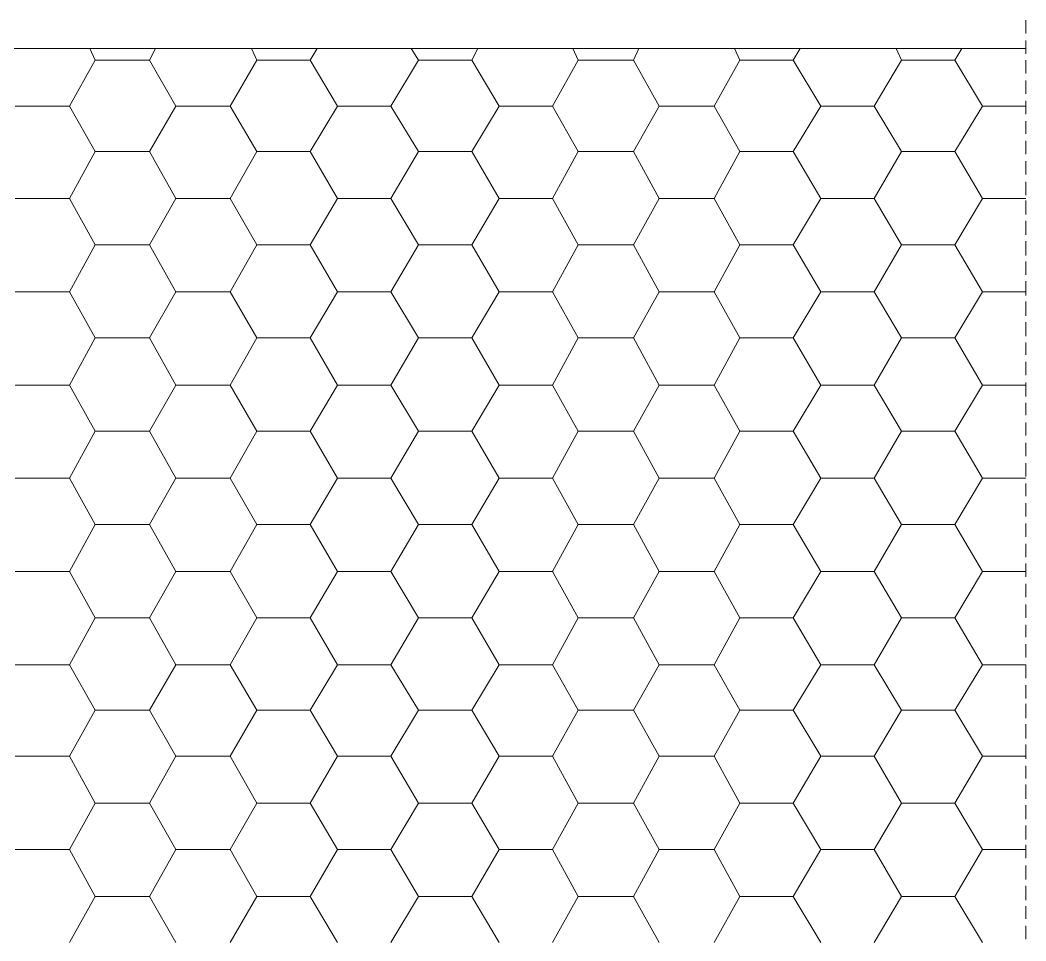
# Model space of a CAD drawing. Header units: millimetres. Extents: x 2928 to 3112, y 1220 to 1280.
# Drawn here: x 3061.075 to 3062.948, y 1273.295 to 1275.01 of the extents above; entities that cross this region are included whole.
import ezdxf

# ---------------------------------------------------------------- set-up
doc = ezdxf.new("R2010")
doc.units = ezdxf.units.MM

msp = doc.modelspace()

# ---------------------------------------------------------------- linework, layer by layer
at = {"color": 252, "linetype": 'Continuous', "lineweight": 13, "true_color": 0x989898}
for points in [[(3062.94813, 1275.01045), (3062.94813, 1274.98564), (3062.94813, 1274.98564)], [(3062.94813, 1274.97241), (3062.94813, 1274.9476), (3062.94813, 1274.9476)], [(3062.94813, 1274.93602), (3062.94813, 1274.91121), (3062.94813, 1274.91121)], [(3062.94813, 1274.89798), (3062.94813, 1274.87317), (3062.94813, 1274.87317)], [(3062.94813, 1274.85994), (3062.94813, 1274.83513), (3062.94813, 1274.83513)], [(3062.94813, 1274.8219), (3062.94813, 1274.79874), (3062.94813, 1274.79874)], [(3062.94813, 1274.78551), (3062.94813, 1274.7607), (3062.94813, 1274.7607)], [(3062.94813, 1274.74747), (3062.94813, 1274.72266), (3062.94813, 1274.72266)], [(3062.94813, 1274.70942), (3062.94813, 1274.68462), (3062.94813, 1274.68462)], [(3062.94813, 1274.67469), (3062.94813, 1274.64823), (3062.94813, 1274.64823)], [(3062.94813, 1274.63665), (3062.94813, 1274.61019), (3062.94813, 1274.61019)], [(3062.94813, 1274.59861), (3062.94813, 1274.57214), (3062.94813, 1274.57214)], [(3062.94813, 1274.56057), (3062.94813, 1274.53576), (3062.94813, 1274.53576)], [(3062.94813, 1274.52418), (3062.94813, 1274.49771), (3062.94813, 1274.49771)], [(3062.94813, 1274.48614), (3062.94813, 1274.45967), (3062.94813, 1274.45967)], [(3062.94813, 1274.44809), (3062.94813, 1274.42163), (3062.94813, 1274.42163)], [(3062.94813, 1274.41005), (3062.94813, 1274.3869), (3062.94813, 1274.3869)], [(3062.94813, 1274.37367), (3062.94813, 1274.34886), (3062.94813, 1274.34886)], [(3062.94813, 1274.33562), (3062.94813, 1274.30916), (3062.94813, 1274.30916)], [(3062.94813, 1274.29758), (3062.94813, 1274.27443), (3062.94813, 1274.27443)], [(3062.94813, 1274.26119), (3062.94813, 1274.23638), (3062.94813, 1274.23638)], [(3062.94813, 1274.22315), (3062.94813, 1274.19834), (3062.94813, 1274.19834)], [(3062.94813, 1274.18511), (3062.94813, 1274.1603), (3062.94813, 1274.1603)], [(3062.94813, 1274.14707), (3062.94813, 1274.12391), (3062.94813, 1274.12391)], [(3062.94813, 1274.11068), (3062.94813, 1274.08587), (3062.94813, 1274.08587)], [(3062.94813, 1274.07264), (3062.94813, 1274.04783), (3062.94813, 1274.04783)], [(3062.94813, 1274.0346), (3062.94813, 1274.00979), (3062.94813, 1274.00979)], [(3062.94813, 1273.99821), (3062.94813, 1273.9734), (3062.94813, 1273.9734)], [(3062.94813, 1273.96017), (3062.94813, 1273.93536), (3062.94813, 1273.93536)], [(3062.94813, 1273.92213), (3062.94813, 1273.89732), (3062.94813, 1273.89732)], [(3062.94813, 1273.88408), (3062.94813, 1273.86093), (3062.94813, 1273.86093)], [(3062.94813, 1273.8477), (3062.94813, 1273.82289), (3062.94813, 1273.82289)], [(3062.94813, 1273.80966), (3062.94813, 1273.78485), (3062.94813, 1273.78485)], [(3062.94813, 1273.77161), (3062.94813, 1273.7468), (3062.94813, 1273.7468)], [(3062.94813, 1273.73688), (3062.94813, 1273.71042), (3062.94813, 1273.71042)], [(3062.94813, 1273.69884), (3062.94813, 1273.67237), (3062.94813, 1273.67237)], [(3062.94813, 1273.6608), (3062.94813, 1273.63433), (3062.94813, 1273.63433)], [(3062.94813, 1273.6211), (3062.94813, 1273.59794), (3062.94813, 1273.59794)], [(3062.94813, 1273.58637), (3062.94813, 1273.5599), (3062.94813, 1273.5599)], [(3062.94813, 1273.54833), (3062.94813, 1273.52186), (3062.94813, 1273.52186)], [(3062.94813, 1273.51028), (3062.94813, 1273.48382), (3062.94813, 1273.48382)], [(3062.94813, 1273.4739), (3062.94813, 1273.44909), (3062.94813, 1273.44909)], [(3062.94813, 1273.43585), (3062.94813, 1273.40939), (3062.94813, 1273.40939)], [(3062.94813, 1273.39781), (3062.94813, 1273.37135), (3062.94813, 1273.37135)], [(3062.94813, 1273.35977), (3062.94813, 1273.33661), (3062.94813, 1273.33661)], [(3062.94813, 1273.32338), (3062.94813, 1273.29857), (3062.94813, 1273.29857)]]:
    msp.add_lwpolyline(points, dxfattribs=at)
at = {"color": 7, "linetype": 'Continuous', "lineweight": 5, "true_color": 0x000007}
for points in [[(3062.94813, 1274.95752), (3058.37486, 1274.95752), (3058.37486, 1268.15632), (3062.94813, 1268.15632)], [(3062.94813, 1274.95752), (3061.07582, 1274.95752), (3061.07582, 1274.95752)]]:
    msp.add_lwpolyline(points, dxfattribs=at)
at = {"color": 9, "linetype": 'Continuous', "lineweight": 13, "true_color": 0xbababa}
for points in [[(3061.21475, 1274.93602), (3061.20483, 1274.95752), (3061.20483, 1274.95752)], [(3061.31565, 1274.93602), (3061.32722, 1274.95752), (3061.32722, 1274.95752)], [(3061.51578, 1274.93602), (3061.50586, 1274.95752), (3061.50586, 1274.95752)], [(3061.61502, 1274.93602), (3061.62825, 1274.95752), (3061.62825, 1274.95752)], [(3061.81681, 1274.93602), (3061.80357, 1274.95752), (3061.80357, 1274.95752)], [(3061.91604, 1274.93602), (3061.92762, 1274.95752), (3061.92762, 1274.95752)], [(3062.11452, 1274.93602), (3062.1046, 1274.95752), (3062.1046, 1274.95752)], [(3062.21707, 1274.93602), (3062.22699, 1274.95752), (3062.22699, 1274.95752)], [(3062.41555, 1274.93602), (3062.40563, 1274.95752), (3062.40563, 1274.95752)], [(3062.51479, 1274.93602), (3062.52802, 1274.95752), (3062.52802, 1274.95752)], [(3062.71657, 1274.93602), (3062.70665, 1274.95752), (3062.70665, 1274.95752)], [(3062.81581, 1274.93602), (3062.82905, 1274.95752), (3062.82905, 1274.95752)], [(3061.16679, 1274.85001), (3061.21475, 1274.93602), (3061.21475, 1274.93602)], [(3061.21475, 1274.93602), (3061.31565, 1274.93602), (3061.31565, 1274.93602)], [(3061.36527, 1274.85001), (3061.31565, 1274.93602), (3061.31565, 1274.93602)], [(3061.46616, 1274.85001), (3061.51578, 1274.93602), (3061.51578, 1274.93602)], [(3061.51578, 1274.93602), (3061.61502, 1274.93602), (3061.61502, 1274.93602)], [(3061.66629, 1274.85001), (3061.61502, 1274.93602), (3061.61502, 1274.93602)], [(3061.76553, 1274.85001), (3061.81681, 1274.93602), (3061.81681, 1274.93602)], [(3061.81681, 1274.93602), (3061.91604, 1274.93602), (3061.91604, 1274.93602)], [(3061.96732, 1274.85001), (3061.91604, 1274.93602), (3061.91604, 1274.93602)], [(3062.06656, 1274.85001), (3062.11452, 1274.93602), (3062.11452, 1274.93602)], [(3062.11452, 1274.93602), (3062.21707, 1274.93602), (3062.21707, 1274.93602)], [(3062.26504, 1274.85001), (3062.21707, 1274.93602), (3062.21707, 1274.93602)], [(3062.36758, 1274.85001), (3062.41555, 1274.93602), (3062.41555, 1274.93602)], [(3062.41555, 1274.93602), (3062.51479, 1274.93602), (3062.51479, 1274.93602)], [(3062.56606, 1274.85001), (3062.51479, 1274.93602), (3062.51479, 1274.93602)], [(3062.6653, 1274.85001), (3062.71657, 1274.93602), (3062.71657, 1274.93602)], [(3062.71657, 1274.93602), (3062.81581, 1274.93602), (3062.81581, 1274.93602)], [(3062.86709, 1274.85001), (3062.81581, 1274.93602), (3062.81581, 1274.93602)], [(3061.06589, 1274.85001), (3061.16679, 1274.85001), (3061.16679, 1274.85001)], [(3061.21475, 1274.76566), (3061.16679, 1274.85001), (3061.16679, 1274.85001)], [(3061.31565, 1274.76566), (3061.36527, 1274.85001), (3061.36527, 1274.85001)], [(3061.36527, 1274.85001), (3061.46616, 1274.85001), (3061.46616, 1274.85001)], [(3061.51578, 1274.76566), (3061.46616, 1274.85001), (3061.46616, 1274.85001)], [(3061.61502, 1274.76566), (3061.66629, 1274.85001), (3061.66629, 1274.85001)], [(3061.66629, 1274.85001), (3061.76553, 1274.85001), (3061.76553, 1274.85001)], [(3061.81681, 1274.76566), (3061.76553, 1274.85001), (3061.76553, 1274.85001)], [(3061.91604, 1274.76566), (3061.96732, 1274.85001), (3061.96732, 1274.85001)], [(3061.96732, 1274.85001), (3062.06656, 1274.85001), (3062.06656, 1274.85001)], [(3062.11452, 1274.76566), (3062.06656, 1274.85001), (3062.06656, 1274.85001)], [(3062.21707, 1274.76566), (3062.26504, 1274.85001), (3062.26504, 1274.85001)], [(3062.26504, 1274.85001), (3062.36758, 1274.85001), (3062.36758, 1274.85001)], [(3062.41555, 1274.76566), (3062.36758, 1274.85001), (3062.36758, 1274.85001)], [(3062.51479, 1274.76566), (3062.56606, 1274.85001), (3062.56606, 1274.85001)], [(3062.56606, 1274.85001), (3062.6653, 1274.85001), (3062.6653, 1274.85001)], [(3062.71657, 1274.76566), (3062.6653, 1274.85001), (3062.6653, 1274.85001)], [(3062.81581, 1274.76566), (3062.86709, 1274.85001), (3062.86709, 1274.85001)], [(3062.86709, 1274.85001), (3062.94813, 1274.85001), (3062.94813, 1274.85001)], [(3061.16679, 1274.678), (3061.21475, 1274.76566), (3061.21475, 1274.76566)], [(3061.21475, 1274.76566), (3061.31565, 1274.76566), (3061.31565, 1274.76566)], [(3061.36527, 1274.678), (3061.31565, 1274.76566), (3061.31565, 1274.76566)], [(3061.46616, 1274.678), (3061.51578, 1274.76566), (3061.51578, 1274.76566)], [(3061.51578, 1274.76566), (3061.61502, 1274.76566), (3061.61502, 1274.76566)], [(3061.66629, 1274.678), (3061.61502, 1274.76566), (3061.61502, 1274.76566)], [(3061.76553, 1274.678), (3061.81681, 1274.76566), (3061.81681, 1274.76566)], [(3061.81681, 1274.76566), (3061.91604, 1274.76566), (3061.91604, 1274.76566)], [(3061.96732, 1274.678), (3061.91604, 1274.76566), (3061.91604, 1274.76566)], [(3062.06656, 1274.678), (3062.11452, 1274.76566), (3062.11452, 1274.76566)], [(3062.11452, 1274.76566), (3062.21707, 1274.76566), (3062.21707, 1274.76566)], [(3062.26504, 1274.678), (3062.21707, 1274.76566), (3062.21707, 1274.76566)], [(3062.36758, 1274.678), (3062.41555, 1274.76566), (3062.41555, 1274.76566)], [(3062.41555, 1274.76566), (3062.51479, 1274.76566), (3062.51479, 1274.76566)], [(3062.56606, 1274.678), (3062.51479, 1274.76566), (3062.51479, 1274.76566)], [(3062.6653, 1274.678), (3062.71657, 1274.76566), (3062.71657, 1274.76566)], [(3062.71657, 1274.76566), (3062.81581, 1274.76566), (3062.81581, 1274.76566)], [(3062.86709, 1274.678), (3062.81581, 1274.76566), (3062.81581, 1274.76566)], [(3061.06589, 1274.678), (3061.16679, 1274.678), (3061.16679, 1274.678)], [(3061.21475, 1274.59199), (3061.16679, 1274.678), (3061.16679, 1274.678)], [(3061.31565, 1274.59199), (3061.36527, 1274.678), (3061.36527, 1274.678)], [(3061.36527, 1274.678), (3061.46616, 1274.678), (3061.46616, 1274.678)], [(3061.51578, 1274.59199), (3061.46616, 1274.678), (3061.46616, 1274.678)], [(3061.61502, 1274.59199), (3061.66629, 1274.678), (3061.66629, 1274.678)], [(3061.66629, 1274.678), (3061.76553, 1274.678), (3061.76553, 1274.678)], [(3061.81681, 1274.59199), (3061.76553, 1274.678), (3061.76553, 1274.678)], [(3061.91604, 1274.59199), (3061.96732, 1274.678), (3061.96732, 1274.678)], [(3061.96732, 1274.678), (3062.06656, 1274.678), (3062.06656, 1274.678)], [(3062.11452, 1274.59199), (3062.06656, 1274.678), (3062.06656, 1274.678)], [(3062.21707, 1274.59199), (3062.26504, 1274.678), (3062.26504, 1274.678)], [(3062.26504, 1274.678), (3062.36758, 1274.678), (3062.36758, 1274.678)], [(3062.41555, 1274.59199), (3062.36758, 1274.678), (3062.36758, 1274.678)], [(3062.51479, 1274.59199), (3062.56606, 1274.678), (3062.56606, 1274.678)], [(3062.56606, 1274.678), (3062.6653, 1274.678), (3062.6653, 1274.678)], [(3062.71657, 1274.59199), (3062.6653, 1274.678), (3062.6653, 1274.678)], [(3062.81581, 1274.59199), (3062.86709, 1274.678), (3062.86709, 1274.678)], [(3062.86709, 1274.678), (3062.94813, 1274.678), (3062.94813, 1274.678)], [(3061.16679, 1274.50433), (3061.21475, 1274.59199), (3061.21475, 1274.59199)], [(3061.21475, 1274.59199), (3061.31565, 1274.59199), (3061.31565, 1274.59199)], [(3061.36527, 1274.50433), (3061.31565, 1274.59199), (3061.31565, 1274.59199)], [(3061.46616, 1274.50433), (3061.51578, 1274.59199), (3061.51578, 1274.59199)], [(3061.51578, 1274.59199), (3061.61502, 1274.59199), (3061.61502, 1274.59199)], [(3061.66629, 1274.50433), (3061.61502, 1274.59199), (3061.61502, 1274.59199)], [(3061.76553, 1274.50433), (3061.81681, 1274.59199), (3061.81681, 1274.59199)], [(3061.81681, 1274.59199), (3061.91604, 1274.59199), (3061.91604, 1274.59199)], [(3061.96732, 1274.50433), (3061.91604, 1274.59199), (3061.91604, 1274.59199)], [(3062.06656, 1274.50433), (3062.11452, 1274.59199), (3062.11452, 1274.59199)], [(3062.11452, 1274.59199), (3062.21707, 1274.59199), (3062.21707, 1274.59199)], [(3062.26504, 1274.50433), (3062.21707, 1274.59199), (3062.21707, 1274.59199)], [(3062.36758, 1274.50433), (3062.41555, 1274.59199), (3062.41555, 1274.59199)], [(3062.41555, 1274.59199), (3062.51479, 1274.59199), (3062.51479, 1274.59199)], [(3062.56606, 1274.50433), (3062.51479, 1274.59199), (3062.51479, 1274.59199)], [(3062.6653, 1274.50433), (3062.71657, 1274.59199), (3062.71657, 1274.59199)], [(3062.71657, 1274.59199), (3062.81581, 1274.59199), (3062.81581, 1274.59199)], [(3062.86709, 1274.50433), (3062.81581, 1274.59199), (3062.81581, 1274.59199)], [(3061.06589, 1274.50433), (3061.16679, 1274.50433), (3061.16679, 1274.50433)], [(3061.21475, 1274.41832), (3061.16679, 1274.50433), (3061.16679, 1274.50433)], [(3061.31565, 1274.41832), (3061.36527, 1274.50433), (3061.36527, 1274.50433)], [(3061.36527, 1274.50433), (3061.46616, 1274.50433), (3061.46616, 1274.50433)], [(3061.51578, 1274.41832), (3061.46616, 1274.50433), (3061.46616, 1274.50433)], [(3061.61502, 1274.41832), (3061.66629, 1274.50433), (3061.66629, 1274.50433)], [(3061.66629, 1274.50433), (3061.76553, 1274.50433), (3061.76553, 1274.50433)], [(3061.81681, 1274.41832), (3061.76553, 1274.50433), (3061.76553, 1274.50433)], [(3061.91604, 1274.41832), (3061.96732, 1274.50433), (3061.96732, 1274.50433)], [(3061.96732, 1274.50433), (3062.06656, 1274.50433), (3062.06656, 1274.50433)], [(3062.11452, 1274.41832), (3062.06656, 1274.50433), (3062.06656, 1274.50433)], [(3062.21707, 1274.41832), (3062.26504, 1274.50433), (3062.26504, 1274.50433)], [(3062.26504, 1274.50433), (3062.36758, 1274.50433), (3062.36758, 1274.50433)], [(3062.41555, 1274.41832), (3062.36758, 1274.50433), (3062.36758, 1274.50433)], [(3062.51479, 1274.41832), (3062.56606, 1274.50433), (3062.56606, 1274.50433)], [(3062.56606, 1274.50433), (3062.6653, 1274.50433), (3062.6653, 1274.50433)], [(3062.71657, 1274.41832), (3062.6653, 1274.50433), (3062.6653, 1274.50433)], [(3062.81581, 1274.41832), (3062.86709, 1274.50433), (3062.86709, 1274.50433)], [(3062.86709, 1274.50433), (3062.94813, 1274.50433), (3062.94813, 1274.50433)], [(3061.16679, 1274.33066), (3061.21475, 1274.41832), (3061.21475, 1274.41832)], [(3061.21475, 1274.41832), (3061.31565, 1274.41832), (3061.31565, 1274.41832)], [(3061.36527, 1274.33066), (3061.31565, 1274.41832), (3061.31565, 1274.41832)], [(3061.46616, 1274.33066), (3061.51578, 1274.41832), (3061.51578, 1274.41832)], [(3061.51578, 1274.41832), (3061.61502, 1274.41832), (3061.61502, 1274.41832)], [(3061.66629, 1274.33066), (3061.61502, 1274.41832), (3061.61502, 1274.41832)], [(3061.76553, 1274.33066), (3061.81681, 1274.41832), (3061.81681, 1274.41832)], [(3061.81681, 1274.41832), (3061.91604, 1274.41832), (3061.91604, 1274.41832)], [(3061.96732, 1274.33066), (3061.91604, 1274.41832), (3061.91604, 1274.41832)], [(3062.06656, 1274.33066), (3062.11452, 1274.41832), (3062.11452, 1274.41832)], [(3062.11452, 1274.41832), (3062.21707, 1274.41832), (3062.21707, 1274.41832)], [(3062.26504, 1274.33066), (3062.21707, 1274.41832), (3062.21707, 1274.41832)], [(3062.36758, 1274.33066), (3062.41555, 1274.41832), (3062.41555, 1274.41832)], [(3062.41555, 1274.41832), (3062.51479, 1274.41832), (3062.51479, 1274.41832)], [(3062.56606, 1274.33066), (3062.51479, 1274.41832), (3062.51479, 1274.41832)], [(3062.6653, 1274.33066), (3062.71657, 1274.41832), (3062.71657, 1274.41832)], [(3062.71657, 1274.41832), (3062.81581, 1274.41832), (3062.81581, 1274.41832)], [(3062.86709, 1274.33066), (3062.81581, 1274.41832), (3062.81581, 1274.41832)], [(3061.06589, 1274.33066), (3061.16679, 1274.33066), (3061.16679, 1274.33066)], [(3061.21475, 1274.24465), (3061.16679, 1274.33066), (3061.16679, 1274.33066)], [(3061.31565, 1274.24465), (3061.36527, 1274.33066), (3061.36527, 1274.33066)], [(3061.36527, 1274.33066), (3061.46616, 1274.33066), (3061.46616, 1274.33066)], [(3061.51578, 1274.24465), (3061.46616, 1274.33066), (3061.46616, 1274.33066)], [(3061.61502, 1274.24465), (3061.66629, 1274.33066), (3061.66629, 1274.33066)], [(3061.66629, 1274.33066), (3061.76553, 1274.33066), (3061.76553, 1274.33066)], [(3061.81681, 1274.24465), (3061.76553, 1274.33066), (3061.76553, 1274.33066)], [(3061.91604, 1274.24465), (3061.96732, 1274.33066), (3061.96732, 1274.33066)], [(3061.96732, 1274.33066), (3062.06656, 1274.33066), (3062.06656, 1274.33066)], [(3062.11452, 1274.24465), (3062.06656, 1274.33066), (3062.06656, 1274.33066)], [(3062.21707, 1274.24465), (3062.26504, 1274.33066), (3062.26504, 1274.33066)], [(3062.26504, 1274.33066), (3062.36758, 1274.33066), (3062.36758, 1274.33066)], [(3062.41555, 1274.24465), (3062.36758, 1274.33066), (3062.36758, 1274.33066)], [(3062.51479, 1274.24465), (3062.56606, 1274.33066), (3062.56606, 1274.33066)], [(3062.56606, 1274.33066), (3062.6653, 1274.33066), (3062.6653, 1274.33066)], [(3062.71657, 1274.24465), (3062.6653, 1274.33066), (3062.6653, 1274.33066)], [(3062.81581, 1274.24465), (3062.86709, 1274.33066), (3062.86709, 1274.33066)], [(3062.86709, 1274.33066), (3062.94813, 1274.33066), (3062.94813, 1274.33066)], [(3061.16679, 1274.15699), (3061.21475, 1274.24465), (3061.21475, 1274.24465)], [(3061.21475, 1274.24465), (3061.31565, 1274.24465), (3061.31565, 1274.24465)], [(3061.36527, 1274.15699), (3061.31565, 1274.24465), (3061.31565, 1274.24465)], [(3061.46616, 1274.15699), (3061.51578, 1274.24465), (3061.51578, 1274.24465)], [(3061.51578, 1274.24465), (3061.61502, 1274.24465), (3061.61502, 1274.24465)], [(3061.66629, 1274.15699), (3061.61502, 1274.24465), (3061.61502, 1274.24465)], [(3061.76553, 1274.15699), (3061.81681, 1274.24465), (3061.81681, 1274.24465)], [(3061.81681, 1274.24465), (3061.91604, 1274.24465), (3061.91604, 1274.24465)], [(3061.96732, 1274.15699), (3061.91604, 1274.24465), (3061.91604, 1274.24465)], [(3062.06656, 1274.15699), (3062.11452, 1274.24465), (3062.11452, 1274.24465)], [(3062.11452, 1274.24465), (3062.21707, 1274.24465), (3062.21707, 1274.24465)], [(3062.26504, 1274.15699), (3062.21707, 1274.24465), (3062.21707, 1274.24465)], [(3062.36758, 1274.15699), (3062.41555, 1274.24465), (3062.41555, 1274.24465)], [(3062.41555, 1274.24465), (3062.51479, 1274.24465), (3062.51479, 1274.24465)], [(3062.56606, 1274.15699), (3062.51479, 1274.24465), (3062.51479, 1274.24465)], [(3062.6653, 1274.15699), (3062.71657, 1274.24465), (3062.71657, 1274.24465)], [(3062.71657, 1274.24465), (3062.81581, 1274.24465), (3062.81581, 1274.24465)], [(3062.86709, 1274.15699), (3062.81581, 1274.24465), (3062.81581, 1274.24465)], [(3061.06589, 1274.15699), (3061.16679, 1274.15699), (3061.16679, 1274.15699)], [(3061.21475, 1274.07099), (3061.16679, 1274.15699), (3061.16679, 1274.15699)], [(3061.31565, 1274.07099), (3061.36527, 1274.15699), (3061.36527, 1274.15699)], [(3061.36527, 1274.15699), (3061.46616, 1274.15699), (3061.46616, 1274.15699)], [(3061.51578, 1274.07099), (3061.46616, 1274.15699), (3061.46616, 1274.15699)], [(3061.61502, 1274.07099), (3061.66629, 1274.15699), (3061.66629, 1274.15699)], [(3061.66629, 1274.15699), (3061.76553, 1274.15699), (3061.76553, 1274.15699)], [(3061.81681, 1274.07099), (3061.76553, 1274.15699), (3061.76553, 1274.15699)], [(3061.91604, 1274.07099), (3061.96732, 1274.15699), (3061.96732, 1274.15699)], [(3061.96732, 1274.15699), (3062.06656, 1274.15699), (3062.06656, 1274.15699)], [(3062.11452, 1274.07099), (3062.06656, 1274.15699), (3062.06656, 1274.15699)], [(3062.21707, 1274.07099), (3062.26504, 1274.15699), (3062.26504, 1274.15699)], [(3062.26504, 1274.15699), (3062.36758, 1274.15699), (3062.36758, 1274.15699)], [(3062.41555, 1274.07099), (3062.36758, 1274.15699), (3062.36758, 1274.15699)], [(3062.51479, 1274.07099), (3062.56606, 1274.15699), (3062.56606, 1274.15699)], [(3062.56606, 1274.15699), (3062.6653, 1274.15699), (3062.6653, 1274.15699)], [(3062.71657, 1274.07099), (3062.6653, 1274.15699), (3062.6653, 1274.15699)], [(3062.81581, 1274.07099), (3062.86709, 1274.15699), (3062.86709, 1274.15699)], [(3062.86709, 1274.15699), (3062.94813, 1274.15699), (3062.94813, 1274.15699)], [(3061.16679, 1273.98332), (3061.21475, 1274.07099), (3061.21475, 1274.07099)], [(3061.21475, 1274.07099), (3061.31565, 1274.07099), (3061.31565, 1274.07099)], [(3061.36527, 1273.98332), (3061.31565, 1274.07099), (3061.31565, 1274.07099)], [(3061.46616, 1273.98332), (3061.51578, 1274.07099), (3061.51578, 1274.07099)], [(3061.51578, 1274.07099), (3061.61502, 1274.07099), (3061.61502, 1274.07099)], [(3061.66629, 1273.98332), (3061.61502, 1274.07099), (3061.61502, 1274.07099)], [(3061.76553, 1273.98332), (3061.81681, 1274.07099), (3061.81681, 1274.07099)], [(3061.81681, 1274.07099), (3061.91604, 1274.07099), (3061.91604, 1274.07099)], [(3061.96732, 1273.98332), (3061.91604, 1274.07099), (3061.91604, 1274.07099)], [(3062.06656, 1273.98332), (3062.11452, 1274.07099), (3062.11452, 1274.07099)], [(3062.11452, 1274.07099), (3062.21707, 1274.07099), (3062.21707, 1274.07099)], [(3062.26504, 1273.98332), (3062.21707, 1274.07099), (3062.21707, 1274.07099)], [(3062.36758, 1273.98332), (3062.41555, 1274.07099), (3062.41555, 1274.07099)], [(3062.41555, 1274.07099), (3062.51479, 1274.07099), (3062.51479, 1274.07099)], [(3062.56606, 1273.98332), (3062.51479, 1274.07099), (3062.51479, 1274.07099)], [(3062.6653, 1273.98332), (3062.71657, 1274.07099), (3062.71657, 1274.07099)], [(3062.71657, 1274.07099), (3062.81581, 1274.07099), (3062.81581, 1274.07099)], [(3062.86709, 1273.98332), (3062.81581, 1274.07099), (3062.81581, 1274.07099)], [(3061.06589, 1273.98332), (3061.16679, 1273.98332), (3061.16679, 1273.98332)], [(3061.21475, 1273.89732), (3061.16679, 1273.98332), (3061.16679, 1273.98332)], [(3061.31565, 1273.89732), (3061.36527, 1273.98332), (3061.36527, 1273.98332)], [(3061.36527, 1273.98332), (3061.46616, 1273.98332), (3061.46616, 1273.98332)], [(3061.51578, 1273.89732), (3061.46616, 1273.98332), (3061.46616, 1273.98332)], [(3061.61502, 1273.89732), (3061.66629, 1273.98332), (3061.66629, 1273.98332)], [(3061.66629, 1273.98332), (3061.76553, 1273.98332), (3061.76553, 1273.98332)], [(3061.81681, 1273.89732), (3061.76553, 1273.98332), (3061.76553, 1273.98332)], [(3061.91604, 1273.89732), (3061.96732, 1273.98332), (3061.96732, 1273.98332)], [(3061.96732, 1273.98332), (3062.06656, 1273.98332), (3062.06656, 1273.98332)], [(3062.11452, 1273.89732), (3062.06656, 1273.98332), (3062.06656, 1273.98332)], [(3062.21707, 1273.89732), (3062.26504, 1273.98332), (3062.26504, 1273.98332)], [(3062.26504, 1273.98332), (3062.36758, 1273.98332), (3062.36758, 1273.98332)], [(3062.41555, 1273.89732), (3062.36758, 1273.98332), (3062.36758, 1273.98332)], [(3062.51479, 1273.89732), (3062.56606, 1273.98332), (3062.56606, 1273.98332)], [(3062.56606, 1273.98332), (3062.6653, 1273.98332), (3062.6653, 1273.98332)], [(3062.71657, 1273.89732), (3062.6653, 1273.98332), (3062.6653, 1273.98332)], [(3062.81581, 1273.89732), (3062.86709, 1273.98332), (3062.86709, 1273.98332)], [(3062.86709, 1273.98332), (3062.94813, 1273.98332), (3062.94813, 1273.98332)], [(3061.16679, 1273.80966), (3061.21475, 1273.89732), (3061.21475, 1273.89732)], [(3061.21475, 1273.89732), (3061.31565, 1273.89732), (3061.31565, 1273.89732)], [(3061.36527, 1273.80966), (3061.31565, 1273.89732), (3061.31565, 1273.89732)], [(3061.46616, 1273.80966), (3061.51578, 1273.89732), (3061.51578, 1273.89732)], [(3061.51578, 1273.89732), (3061.61502, 1273.89732), (3061.61502, 1273.89732)], [(3061.66629, 1273.80966), (3061.61502, 1273.89732), (3061.61502, 1273.89732)], [(3061.76553, 1273.80966), (3061.81681, 1273.89732), (3061.81681, 1273.89732)], [(3061.81681, 1273.89732), (3061.91604, 1273.89732), (3061.91604, 1273.89732)], [(3061.96732, 1273.80966), (3061.91604, 1273.89732), (3061.91604, 1273.89732)], [(3062.06656, 1273.80966), (3062.11452, 1273.89732), (3062.11452, 1273.89732)], [(3062.11452, 1273.89732), (3062.21707, 1273.89732), (3062.21707, 1273.89732)], [(3062.26504, 1273.80966), (3062.21707, 1273.89732), (3062.21707, 1273.89732)], [(3062.36758, 1273.80966), (3062.41555, 1273.89732), (3062.41555, 1273.89732)], [(3062.41555, 1273.89732), (3062.51479, 1273.89732), (3062.51479, 1273.89732)], [(3062.56606, 1273.80966), (3062.51479, 1273.89732), (3062.51479, 1273.89732)], [(3062.6653, 1273.80966), (3062.71657, 1273.89732), (3062.71657, 1273.89732)], [(3062.71657, 1273.89732), (3062.81581, 1273.89732), (3062.81581, 1273.89732)], [(3062.86709, 1273.80966), (3062.81581, 1273.89732), (3062.81581, 1273.89732)], [(3061.06589, 1273.80966), (3061.16679, 1273.80966), (3061.16679, 1273.80966)], [(3061.21475, 1273.7253), (3061.16679, 1273.80966), (3061.16679, 1273.80966)], [(3061.31565, 1273.7253), (3061.36527, 1273.80966), (3061.36527, 1273.80966)], [(3061.36527, 1273.80966), (3061.46616, 1273.80966), (3061.46616, 1273.80966)], [(3061.51578, 1273.7253), (3061.46616, 1273.80966), (3061.46616, 1273.80966)], [(3061.61502, 1273.7253), (3061.66629, 1273.80966), (3061.66629, 1273.80966)], [(3061.66629, 1273.80966), (3061.76553, 1273.80966), (3061.76553, 1273.80966)], [(3061.81681, 1273.7253), (3061.76553, 1273.80966), (3061.76553, 1273.80966)], [(3061.91604, 1273.7253), (3061.96732, 1273.80966), (3061.96732, 1273.80966)], [(3061.96732, 1273.80966), (3062.06656, 1273.80966), (3062.06656, 1273.80966)], [(3062.11452, 1273.7253), (3062.06656, 1273.80966), (3062.06656, 1273.80966)], [(3062.21707, 1273.7253), (3062.26504, 1273.80966), (3062.26504, 1273.80966)], [(3062.26504, 1273.80966), (3062.36758, 1273.80966), (3062.36758, 1273.80966)], [(3062.41555, 1273.7253), (3062.36758, 1273.80966), (3062.36758, 1273.80966)], [(3062.51479, 1273.7253), (3062.56606, 1273.80966), (3062.56606, 1273.80966)], [(3062.56606, 1273.80966), (3062.6653, 1273.80966), (3062.6653, 1273.80966)], [(3062.71657, 1273.7253), (3062.6653, 1273.80966), (3062.6653, 1273.80966)], [(3062.81581, 1273.7253), (3062.86709, 1273.80966), (3062.86709, 1273.80966)], [(3062.86709, 1273.80966), (3062.94813, 1273.80966), (3062.94813, 1273.80966)], [(3061.16679, 1273.63929), (3061.21475, 1273.7253), (3061.21475, 1273.7253)], [(3061.21475, 1273.7253), (3061.31565, 1273.7253), (3061.31565, 1273.7253)], [(3061.36527, 1273.63929), (3061.31565, 1273.7253), (3061.31565, 1273.7253)], [(3061.46616, 1273.63929), (3061.51578, 1273.7253), (3061.51578, 1273.7253)], [(3061.51578, 1273.7253), (3061.61502, 1273.7253), (3061.61502, 1273.7253)], [(3061.66629, 1273.63929), (3061.61502, 1273.7253), (3061.61502, 1273.7253)], [(3061.76553, 1273.63929), (3061.81681, 1273.7253), (3061.81681, 1273.7253)], [(3061.81681, 1273.7253), (3061.91604, 1273.7253), (3061.91604, 1273.7253)], [(3061.96732, 1273.63929), (3061.91604, 1273.7253), (3061.91604, 1273.7253)], [(3062.06656, 1273.63929), (3062.11452, 1273.7253), (3062.11452, 1273.7253)], [(3062.11452, 1273.7253), (3062.21707, 1273.7253), (3062.21707, 1273.7253)], [(3062.26504, 1273.63929), (3062.21707, 1273.7253), (3062.21707, 1273.7253)], [(3062.36758, 1273.63929), (3062.41555, 1273.7253), (3062.41555, 1273.7253)], [(3062.41555, 1273.7253), (3062.51479, 1273.7253), (3062.51479, 1273.7253)], [(3062.56606, 1273.63929), (3062.51479, 1273.7253), (3062.51479, 1273.7253)], [(3062.6653, 1273.63929), (3062.71657, 1273.7253), (3062.71657, 1273.7253)], [(3062.71657, 1273.7253), (3062.81581, 1273.7253), (3062.81581, 1273.7253)], [(3062.86709, 1273.63929), (3062.81581, 1273.7253), (3062.81581, 1273.7253)], [(3061.06589, 1273.63929), (3061.16679, 1273.63929), (3061.16679, 1273.63929)], [(3061.21475, 1273.55163), (3061.16679, 1273.63929), (3061.16679, 1273.63929)], [(3061.31565, 1273.55163), (3061.36527, 1273.63929), (3061.36527, 1273.63929)], [(3061.36527, 1273.63929), (3061.46616, 1273.63929), (3061.46616, 1273.63929)], [(3061.51578, 1273.55163), (3061.46616, 1273.63929), (3061.46616, 1273.63929)], [(3061.61502, 1273.55163), (3061.66629, 1273.63929), (3061.66629, 1273.63929)], [(3061.66629, 1273.63929), (3061.76553, 1273.63929), (3061.76553, 1273.63929)], [(3061.81681, 1273.55163), (3061.76553, 1273.63929), (3061.76553, 1273.63929)], [(3061.91604, 1273.55163), (3061.96732, 1273.63929), (3061.96732, 1273.63929)], [(3061.96732, 1273.63929), (3062.06656, 1273.63929), (3062.06656, 1273.63929)], [(3062.11452, 1273.55163), (3062.06656, 1273.63929), (3062.06656, 1273.63929)], [(3062.21707, 1273.55163), (3062.26504, 1273.63929), (3062.26504, 1273.63929)], [(3062.26504, 1273.63929), (3062.36758, 1273.63929), (3062.36758, 1273.63929)], [(3062.41555, 1273.55163), (3062.36758, 1273.63929), (3062.36758, 1273.63929)], [(3062.51479, 1273.55163), (3062.56606, 1273.63929), (3062.56606, 1273.63929)], [(3062.56606, 1273.63929), (3062.6653, 1273.63929), (3062.6653, 1273.63929)], [(3062.71657, 1273.55163), (3062.6653, 1273.63929), (3062.6653, 1273.63929)], [(3062.81581, 1273.55163), (3062.86709, 1273.63929), (3062.86709, 1273.63929)], [(3062.86709, 1273.63929), (3062.94813, 1273.63929), (3062.94813, 1273.63929)], [(3061.16679, 1273.46563), (3061.21475, 1273.55163), (3061.21475, 1273.55163)], [(3061.21475, 1273.55163), (3061.31565, 1273.55163), (3061.31565, 1273.55163)], [(3061.36527, 1273.46563), (3061.31565, 1273.55163), (3061.31565, 1273.55163)], [(3061.46616, 1273.46563), (3061.51578, 1273.55163), (3061.51578, 1273.55163)], [(3061.51578, 1273.55163), (3061.61502, 1273.55163), (3061.61502, 1273.55163)], [(3061.66629, 1273.46563), (3061.61502, 1273.55163), (3061.61502, 1273.55163)], [(3061.76553, 1273.46563), (3061.81681, 1273.55163), (3061.81681, 1273.55163)], [(3061.81681, 1273.55163), (3061.91604, 1273.55163), (3061.91604, 1273.55163)], [(3061.96732, 1273.46563), (3061.91604, 1273.55163), (3061.91604, 1273.55163)], [(3062.06656, 1273.46563), (3062.11452, 1273.55163), (3062.11452, 1273.55163)], [(3062.11452, 1273.55163), (3062.21707, 1273.55163), (3062.21707, 1273.55163)], [(3062.26504, 1273.46563), (3062.21707, 1273.55163), (3062.21707, 1273.55163)], [(3062.36758, 1273.46563), (3062.41555, 1273.55163), (3062.41555, 1273.55163)], [(3062.41555, 1273.55163), (3062.51479, 1273.55163), (3062.51479, 1273.55163)], [(3062.56606, 1273.46563), (3062.51479, 1273.55163), (3062.51479, 1273.55163)], [(3062.6653, 1273.46563), (3062.71657, 1273.55163), (3062.71657, 1273.55163)], [(3062.71657, 1273.55163), (3062.81581, 1273.55163), (3062.81581, 1273.55163)], [(3062.86709, 1273.46563), (3062.81581, 1273.55163), (3062.81581, 1273.55163)], [(3061.06589, 1273.46563), (3061.16679, 1273.46563), (3061.16679, 1273.46563)], [(3061.21475, 1273.37796), (3061.16679, 1273.46563), (3061.16679, 1273.46563)], [(3061.31565, 1273.37796), (3061.36527, 1273.46563), (3061.36527, 1273.46563)], [(3061.36527, 1273.46563), (3061.46616, 1273.46563), (3061.46616, 1273.46563)], [(3061.51578, 1273.37796), (3061.46616, 1273.46563), (3061.46616, 1273.46563)], [(3061.61502, 1273.37796), (3061.66629, 1273.46563), (3061.66629, 1273.46563)], [(3061.66629, 1273.46563), (3061.76553, 1273.46563), (3061.76553, 1273.46563)], [(3061.81681, 1273.37796), (3061.76553, 1273.46563), (3061.76553, 1273.46563)], [(3061.91604, 1273.37796), (3061.96732, 1273.46563), (3061.96732, 1273.46563)], [(3061.96732, 1273.46563), (3062.06656, 1273.46563), (3062.06656, 1273.46563)], [(3062.11452, 1273.37796), (3062.06656, 1273.46563), (3062.06656, 1273.46563)], [(3062.21707, 1273.37796), (3062.26504, 1273.46563), (3062.26504, 1273.46563)], [(3062.26504, 1273.46563), (3062.36758, 1273.46563), (3062.36758, 1273.46563)], [(3062.41555, 1273.37796), (3062.36758, 1273.46563), (3062.36758, 1273.46563)], [(3062.51479, 1273.37796), (3062.56606, 1273.46563), (3062.56606, 1273.46563)], [(3062.56606, 1273.46563), (3062.6653, 1273.46563), (3062.6653, 1273.46563)], [(3062.71657, 1273.37796), (3062.6653, 1273.46563), (3062.6653, 1273.46563)], [(3062.81581, 1273.37796), (3062.86709, 1273.46563), (3062.86709, 1273.46563)], [(3062.86709, 1273.46563), (3062.94813, 1273.46563), (3062.94813, 1273.46563)], [(3061.16679, 1273.29196), (3061.21475, 1273.37796), (3061.21475, 1273.37796)], [(3061.21475, 1273.37796), (3061.31565, 1273.37796), (3061.31565, 1273.37796)], [(3061.36527, 1273.29196), (3061.31565, 1273.37796), (3061.31565, 1273.37796)], [(3061.46616, 1273.29196), (3061.51578, 1273.37796), (3061.51578, 1273.37796)], [(3061.51578, 1273.37796), (3061.61502, 1273.37796), (3061.61502, 1273.37796)], [(3061.66629, 1273.29196), (3061.61502, 1273.37796), (3061.61502, 1273.37796)], [(3061.76553, 1273.29196), (3061.81681, 1273.37796), (3061.81681, 1273.37796)], [(3061.81681, 1273.37796), (3061.91604, 1273.37796), (3061.91604, 1273.37796)], [(3061.96732, 1273.29196), (3061.91604, 1273.37796), (3061.91604, 1273.37796)], [(3062.06656, 1273.29196), (3062.11452, 1273.37796), (3062.11452, 1273.37796)], [(3062.11452, 1273.37796), (3062.21707, 1273.37796), (3062.21707, 1273.37796)], [(3062.26504, 1273.29196), (3062.21707, 1273.37796), (3062.21707, 1273.37796)], [(3062.36758, 1273.29196), (3062.41555, 1273.37796), (3062.41555, 1273.37796)], [(3062.41555, 1273.37796), (3062.51479, 1273.37796), (3062.51479, 1273.37796)], [(3062.56606, 1273.29196), (3062.51479, 1273.37796), (3062.51479, 1273.37796)], [(3062.6653, 1273.29196), (3062.71657, 1273.37796), (3062.71657, 1273.37796)], [(3062.71657, 1273.37796), (3062.81581, 1273.37796), (3062.81581, 1273.37796)], [(3062.86709, 1273.29196), (3062.81581, 1273.37796), (3062.81581, 1273.37796)]]:
    msp.add_lwpolyline(points, dxfattribs=at)

doc.saveas('drawing.dxf')
